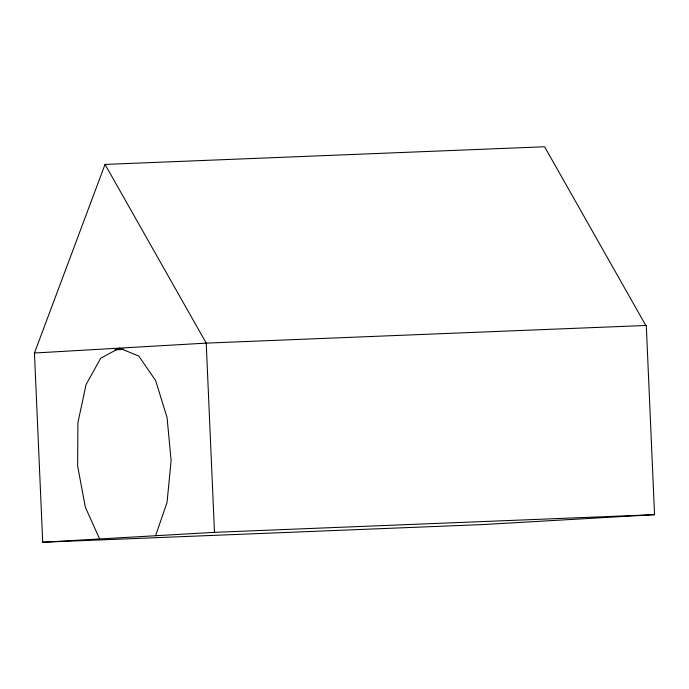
<?xml version="1.0" encoding="UTF-8"?>
<svg xmlns="http://www.w3.org/2000/svg" width="689" height="689" viewBox="0 0 689 689"><rect width="100%" height="100%" fill="white"/><g stroke="black" fill="none" stroke-linecap="round" stroke-linejoin="round"><path stroke-width="1.03" d="M155.585 535.732L167.048 502.419L171.113 460.648L167.074 417.568L155.645 380.586L138.765 356.032L119.343 348.126L100.706 358.228L86.056 384.591L77.9 422.71L77.642 466.031L85.324 507.13L99.629 538.953M34.45 353.018L206.226 343.122L646.291 325.449L654.55 514.666L482.774 524.562L42.709 542.234L34.45 353.018L105.038 164.421L544.611 146.766L645.8 325.466M117.75 348.841L122.013 348.6M42.709 542.234L214.486 532.339L654.55 514.666M115.821 349.409L123.34 349.108M115.054 349.788L123.658 349.444M105.038 164.421L206.226 343.122L214.486 532.339"/></g></svg>
